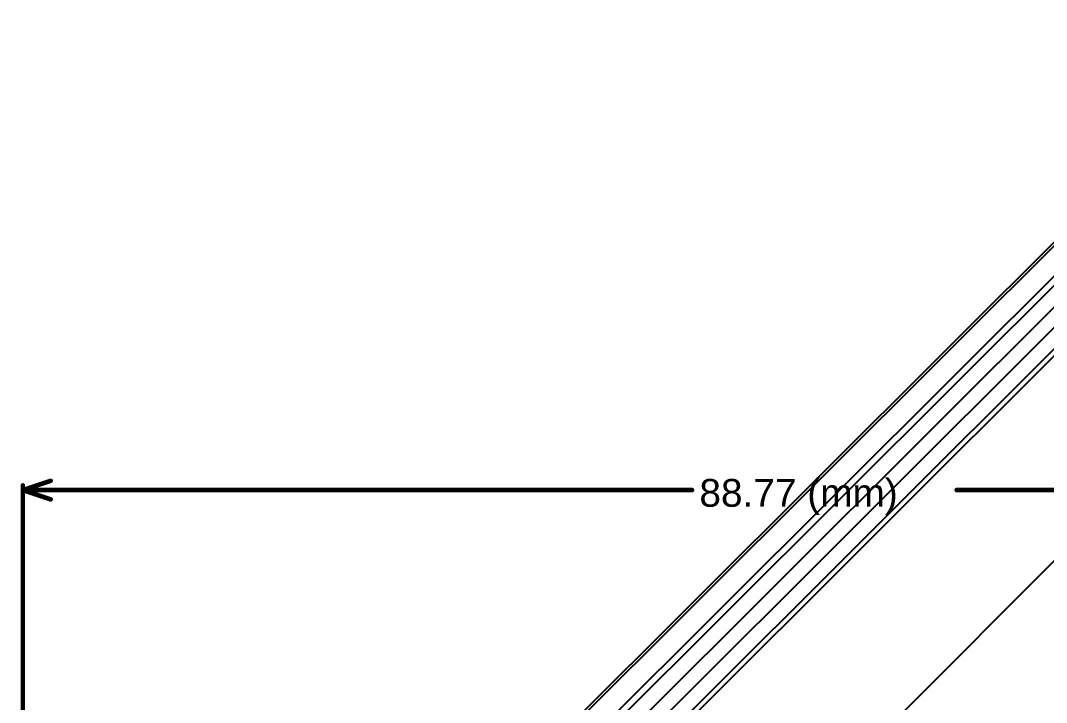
# Model space of a CAD drawing. Header units: inches. Extents: x -5 to 5450, y -4 to 5452.
# Drawn here: x -4.6 to 51.7, y 44.1 to 81.5 of the extents above; entities that cross this region are included whole.
import ezdxf

# ---------------------------------------------------------------- set-up
doc = ezdxf.new("R2010")
doc.units = ezdxf.units.IN
for name, color, linetype in [('Bottom Solder', 6, 'Continuous'), ('Top Overlay', 2, 'Continuous'), ('Top Solder', 216, 'Continuous')]:
    doc.layers.add(name, color=color, linetype=linetype)
doc.styles.add('Arial', font='', dxfattribs={"height": 0.2})
doc.styles.get('Arial').set_extended_font_data('Arial')

# ---------------------------------------------------------------- blocks, each defined once
blk = doc.blocks.new('VSON_10_EP_3_3__9')
at = {"layer": 'Top Solder'}
blk.add_line((0.415, 1.745), (5436.376, 5440.364), dxfattribs=at)
blk = doc.blocks.new('WQFN_30_EP_2_5_4_5__B_11')
at = {"layer": 'Bottom Solder'}
for p in [(0.652, 2.466), (0.904, 1.82), (-1.498, -1.684), (-0.945, -2.028), (0.646, -1.95), (0.9, -1.691), (-1.497, 1.919), (-0.938, 2.488)]:
    blk.add_line(p, (-5429.178, 5440.976), dxfattribs=at)

msp = doc.modelspace()

# ---------------------------------------------------------------- linework, layer by layer
at = {"layer": 'Top Overlay'}
for points in [[(-4.439, 55.753, 0.254, 0.254, 0), (-2.915, 56.261, 0.254, 0.254, 0)], [(-4.439, 38.116, 0.254, 0.254, 0), (-4.439, 56.007, 0.254, 0.254, 0)], [(-4.439, 55.753, 0.254, 0.254, 0), (-2.915, 55.245, 0.254, 0.254, 0)], [(-4.439, 55.753, 0.254, 0.254, 0), (32.277, 55.753, 0.254, 0.254, 0)], [(46.801, 55.753, 0.254, 0.254, 0), (84.33, 55.753, 0.254, 0.254, 0)]]:
    msp.add_lwpolyline(points, format="xyseb", dxfattribs=at)
for points in [[(-2.979, 56.261, 0.127, 0.127, 1), (-2.852, 56.261, 0.127, 0.127, 1)], [(-4.503, 56.007, 0.127, 0.127, 1), (-4.376, 56.007, 0.127, 0.127, 1)], [(-4.503, 55.753, 0.127, 0.127, 1), (-4.376, 55.753, 0.127, 0.127, 1)], [(-4.503, 55.753, 0.127, 0.127, 1), (-4.376, 55.753, 0.127, 0.127, 1)], [(-4.503, 55.753, 0.127, 0.127, 1), (-4.376, 55.753, 0.127, 0.127, 1)], [(32.213, 55.753, 0.127, 0.127, 1), (32.34, 55.753, 0.127, 0.127, 1)], [(46.737, 55.753, 0.127, 0.127, 1), (46.864, 55.753, 0.127, 0.127, 1)], [(-2.979, 55.245, 0.127, 0.127, 1), (-2.852, 55.245, 0.127, 0.127, 1)]]:
    msp.add_lwpolyline(points, format="xyseb", close=True, dxfattribs=at)

# ---------------------------------------------------------------- block references
at = {"rotation": 270}
msp.add_blockref('WQFN_30_EP_2_5_4_5__B_11', (8.896, 23.057), dxfattribs=at)
msp.add_blockref('VSON_10_EP_3_3__9', (13.495, 11.871))

# ---------------------------------------------------------------- texts
at = {"layer": 'Top Overlay', "style": 'Arial'}
msp.add_text('88.77 (mm)', height=1.524, dxfattribs=at).set_placement((32.683, 54.839))

doc.saveas('drawing.dxf')
